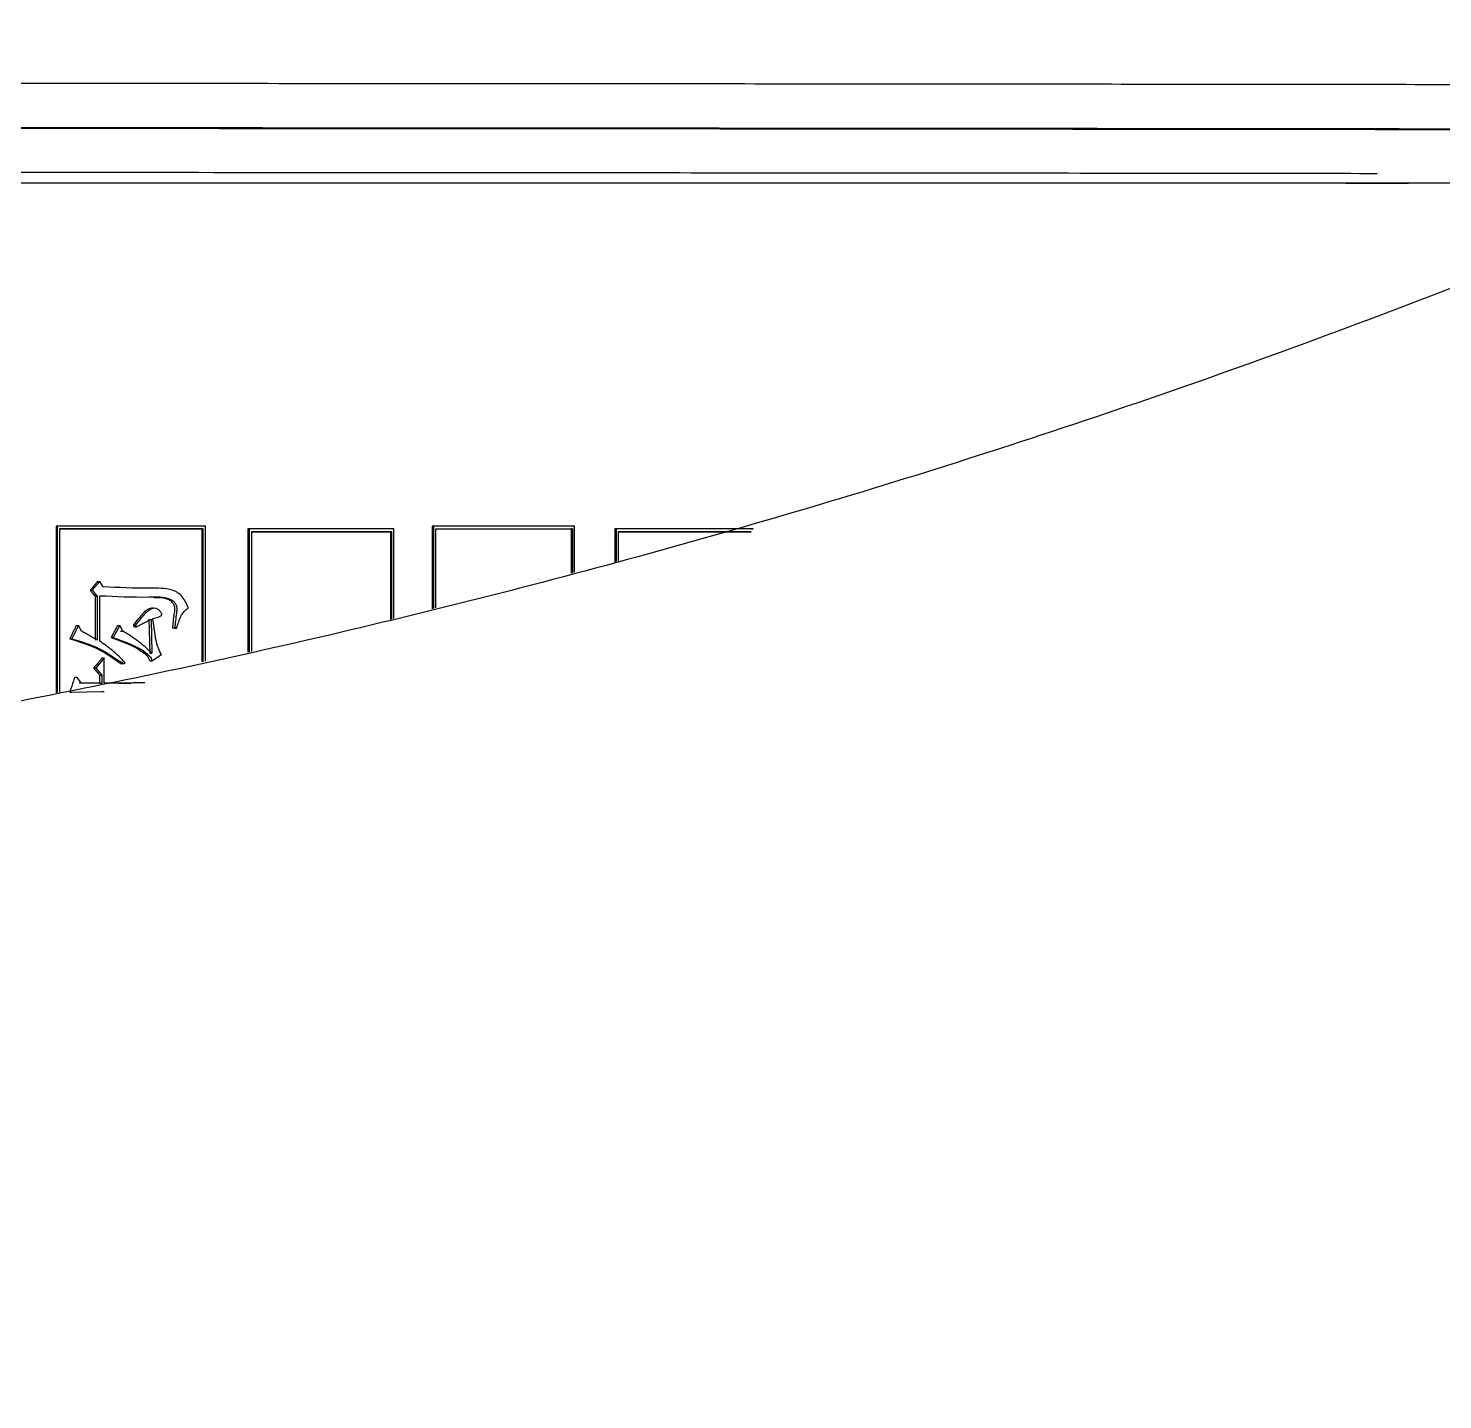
# Model space of a CAD drawing. Header units: millimetres. Extents: x 2223 to 4172, y 741 to 2119.
# Drawn here: x 3132.18 to 3157.73, y 1006.02 to 1030.81 of the extents above; entities that cross this region are included whole.
import ezdxf

# ---------------------------------------------------------------- set-up
doc = ezdxf.new("R2010")
doc.units = ezdxf.units.MM

msp = doc.modelspace()

# ---------------------------------------------------------------- linework, layer by layer
at = {"color": 7, "linetype": 'Continuous', "lineweight": 25}
for p, q in [((3155.98, 1028.009), (3157.113, 1028.009)), ((3135.358, 1021.81), (3132.683, 1021.81)), ((3132.683, 1021.81), (3132.683, 1018.799)), ((3132.702, 1021.81), (3132.683, 1021.81)), ((3132.702, 1021.81), (3132.703, 1018.803)), ((3132.744, 1021.76), (3132.744, 1018.812)), ((3135.317, 1021.76), (3135.338, 1021.76)), ((3135.317, 1021.76), (3135.317, 1019.356)), ((3135.338, 1019.36), (3135.338, 1021.76)), ((3135.358, 1021.81), (3135.379, 1021.81)), ((3135.379, 1019.369), (3135.379, 1021.81)), ((3138.761, 1021.76), (3136.147, 1021.76)), ((3136.147, 1021.76), (3136.147, 1019.531)), ((3136.169, 1021.76), (3136.147, 1021.76)), ((3136.169, 1021.76), (3136.169, 1019.536)), ((3138.761, 1021.76), (3138.784, 1021.76)), ((3138.784, 1020.142), (3138.784, 1021.76)), ((3139.476, 1021.81), (3139.476, 1020.319)), ((3142.023, 1021.81), (3139.476, 1021.81)), ((3139.476, 1021.81), (3139.499, 1021.81)), ((3139.499, 1021.81), (3139.499, 1020.325)), ((3139.539, 1020.335), (3139.539, 1021.76)), ((3142.009, 1021.76), (3141.984, 1021.76)), ((3141.984, 1021.76), (3141.984, 1020.96)), ((3142.009, 1021.76), (3142.009, 1020.967)), ((3142.023, 1021.81), (3142.048, 1021.81)), ((3142.048, 1020.977), (3142.048, 1021.81)), ((3142.772, 1021.76), (3142.772, 1021.162)), ((3142.798, 1021.76), (3142.772, 1021.76)), ((3142.798, 1021.76), (3142.798, 1021.169)), ((3145.246, 1021.76), (3142.824, 1021.76)), ((3145.246, 1021.76), (3145.273, 1021.76)), ((3136.21, 1021.71), (3136.21, 1019.544)), ((3138.721, 1021.71), (3138.744, 1021.71)), ((3138.721, 1021.71), (3138.721, 1020.125)), ((3138.744, 1020.131), (3138.744, 1021.71)), ((3142.837, 1021.71), (3142.837, 1021.179)), ((3145.208, 1021.71), (3145.235, 1021.71)), ((3133.471, 1020.813), (3133.336, 1020.651)), ((3133.432, 1020.813), (3133.471, 1020.813)), ((3133.534, 1020.716), (3133.471, 1020.813)), ((3133.297, 1020.651), (3133.336, 1020.651)), ((3133.336, 1020.651), (3133.426, 1020.543)), ((3133.387, 1020.543), (3133.387, 1019.753)), ((3133.387, 1020.543), (3133.426, 1020.543)), ((3133.426, 1020.543), (3133.426, 1019.753)), ((3133.471, 1019.732), (3133.471, 1020.554)), ((3134.534, 1020.299), (3134.53, 1020.299)), ((3133.084, 1020.013), (3132.967, 1019.775)), ((3133.045, 1020.013), (3133.084, 1020.013)), ((3133.138, 1019.915), (3133.084, 1020.013)), ((3133.831, 1020.013), (3133.714, 1019.796)), ((3133.791, 1020.013), (3133.831, 1020.013)), ((3133.885, 1019.915), (3133.831, 1020.013)), ((3134.096, 1019.991), (3134.078, 1020.024)), ((3134.118, 1020.024), (3134.078, 1020.024)), ((3134.096, 1019.991), (3134.136, 1019.991)), ((3134.136, 1019.991), (3134.118, 1020.024)), ((3134.136, 1019.991), (3134.396, 1020.132)), ((3134.355, 1020.132), (3134.373, 1019.515)), ((3134.396, 1020.132), (3134.413, 1019.515)), ((3134.819, 1019.97), (3134.783, 1019.97)), ((3134.824, 1019.97), (3134.783, 1019.97)), ((3134.819, 1019.97), (3134.86, 1019.97)), ((3134.86, 1019.97), (3134.824, 1019.97)), ((3132.928, 1019.775), (3132.967, 1019.775)), ((3133.674, 1019.796), (3133.714, 1019.796)), ((3133.845, 1019.915), (3133.885, 1019.915)), ((3134.373, 1019.515), (3134.413, 1019.515)), ((3134.413, 1019.375), (3134.583, 1019.494)), ((3133.36, 1019.245), (3133.399, 1019.245)), ((3133.552, 1019.429), (3133.399, 1019.245)), ((3133.399, 1019.245), (3133.507, 1019.115)), ((3133.513, 1019.429), (3133.552, 1019.429)), ((3133.552, 1018.974), (3133.552, 1019.429)), ((3133.89, 1019.342), (3133.863, 1019.321)), ((3133.903, 1019.321), (3133.863, 1019.321)), ((3133.93, 1019.342), (3133.903, 1019.321)), ((3134.373, 1019.375), (3134.413, 1019.375)), ((3133.018, 1019.083), (3133.057, 1019.083)), ((3133.138, 1018.974), (3133.057, 1019.083)), ((3133.468, 1018.974), (3133.099, 1018.974)), ((3133.507, 1018.974), (3133.138, 1018.974)), ((3133.468, 1019.115), (3133.468, 1018.974)), ((3133.468, 1019.115), (3133.507, 1019.115)), ((3133.468, 1018.974), (3133.507, 1018.974)), ((3133.507, 1019.115), (3133.507, 1018.974)), ((3134.014, 1018.976), (3133.782, 1018.974)), ((3133.802, 1018.974), (3134.034, 1018.976)), ((3134.286, 1018.979), (3133.822, 1018.974)), ((3132.928, 1018.812), (3132.967, 1018.812)), ((3132.967, 1018.812), (3133.507, 1018.823)), ((3133.513, 1018.823), (3133.552, 1018.823))]:
    msp.add_line(p, q, dxfattribs=at)
for points, knots in [([(3102.989, 995.903), (3105.549, 995.928), (3109.129, 995.962), (3114.399, 996.241), (3118.863, 996.577), (3124.179, 997.142), (3129.748, 997.916), (3135.562, 998.926), (3141.533, 1000.182), (3147.609, 1001.692), (3153.747, 1003.463), (3159.912, 1005.497), (3166.076, 1007.797), (3172.212, 1010.362), (3178.301, 1013.192), (3184.32, 1016.286), (3190.253, 1019.641), (3196.082, 1023.253), (3201.792, 1027.118), (3207.367, 1031.232), (3212.795, 1035.59), (3218.06, 1040.184), (3223.152, 1045.008), (3228.056, 1050.056), (3232.763, 1055.319), (3237.261, 1060.789), (3241.539, 1066.457), (3245.588, 1072.314), (3249.398, 1078.351), (3252.959, 1084.557), (3256.265, 1090.922), (3259.305, 1097.434), (3262.075, 1104.083), (3264.565, 1110.858), (3266.77, 1117.745), (3268.685, 1124.734), (3270.304, 1131.812), (3271.621, 1138.966), (3272.634, 1146.183), (3273.339, 1153.45), (3273.732, 1160.754), (3273.81, 1168.082), (3273.573, 1175.42), (3273.019, 1182.754), (3272.147, 1190.072), (3270.957, 1197.359), (3269.449, 1204.602), (3267.624, 1211.786), (3265.483, 1218.899), (3263.029, 1225.927), (3260.265, 1232.855), (3257.192, 1239.672), (3253.815, 1246.362), (3250.137, 1252.914), (3246.163, 1259.314), (3241.898, 1265.55), (3237.347, 1271.608), (3232.515, 1277.476), (3227.408, 1283.142), (3222.032, 1288.595), (3216.585, 1293.642), (3211.112, 1298.295), (3205.653, 1302.564), (3200.028, 1306.607), (3194.247, 1310.415), (3188.319, 1313.983), (3182.257, 1317.305), (3176.071, 1320.375), (3169.775, 1323.189), (3163.381, 1325.741), (3156.906, 1328.027), (3150.368, 1330.043), (3143.793, 1331.786), (3137.22, 1333.25), (3130.726, 1334.432), (3124.437, 1335.329), (3118.913, 1335.913), (3114.03, 1336.28), (3109.206, 1336.52), (3103.232, 1336.637), (3097.715, 1336.527), (3092.446, 1336.255), (3087.982, 1335.917), (3082.665, 1335.352), (3077.096, 1334.579), (3071.283, 1333.569), (3065.312, 1332.313), (3059.236, 1330.802), (3053.098, 1329.032), (3046.933, 1326.997), (3040.769, 1324.698), (3034.632, 1322.133), (3028.544, 1319.302), (3022.525, 1316.209), (3016.592, 1312.854), (3010.763, 1309.242), (3005.053, 1305.376), (2999.477, 1301.262), (2994.05, 1296.905), (2988.784, 1292.311), (2983.693, 1287.486), (2978.788, 1282.438), (2974.081, 1277.176), (2969.584, 1271.706), (2965.305, 1266.037), (2961.257, 1260.18), (2957.447, 1254.143), (2953.885, 1247.938), (2950.58, 1241.573), (2947.538, 1235.061), (2944.776, 1228.409), (2942.439, 1222.127), (2941.16, 1218.022), (2940.597, 1216.214)], [0, 0, 0, 0, 0.0102074, 0.014274, 0.021037, 0.0280561, 0.0355867, 0.0434511, 0.0515783, 0.0599113, 0.0684099, 0.0770439, 0.085791, 0.0946336, 0.1035582, 0.112554, 0.1216124, 0.1307262, 0.1398897, 0.1490979, 0.1583469, 0.1676331, 0.1769537, 0.1863062, 0.1956884, 0.2050985, 0.2145348, 0.2239961, 0.233481, 0.2429885, 0.2525178, 0.262068, 0.2716385, 0.2812287, 0.2908382, 0.3004664, 0.3101132, 0.3197782, 0.3294613, 0.3391624, 0.3488814, 0.3586183, 0.3683733, 0.3781464, 0.387938, 0.3977483, 0.4075776, 0.4174265, 0.4272956, 0.4371854, 0.4470968, 0.4570307, 0.4669882, 0.4769704, 0.486979, 0.4970156, 0.5070822, 0.5171812, 0.5273154, 0.5374882, 0.5477037, 0.5569145, 0.5661226, 0.5753266, 0.5845258, 0.5937191, 0.6029052, 0.6120821, 0.6212471, 0.6303962, 0.6395236, 0.6486197, 0.6576679, 0.6666375, 0.6754633, 0.6839789, 0.6919633, 0.6976055, 0.7035012, 0.7112199, 0.7214273, 0.7254939, 0.7322569, 0.739276, 0.7468066, 0.754671, 0.7627982, 0.7711312, 0.7796298, 0.7882638, 0.7970109, 0.8058535, 0.8147781, 0.8237739, 0.8328323, 0.8419461, 0.8511096, 0.8603178, 0.8695668, 0.878853, 0.8881736, 0.8975261, 0.9069083, 0.9163184, 0.9257547, 0.935216, 0.9447009, 0.9542084, 0.9637377, 0.9732879, 0.9828584, 0.9924486, 1, 1, 1, 1]), ([(3247.719, 1124.175), (3247.418, 1123.113), (3246.482, 1119.808), (3244.575, 1114.357), (3242.017, 1107.829), (3239.132, 1101.418), (3235.947, 1095.13), (3232.458, 1088.981), (3228.674, 1082.985), (3224.597, 1077.156), (3220.234, 1071.507), (3215.59, 1066.052), (3210.671, 1060.802), (3205.662, 1055.946), (3200.607, 1051.474), (3195.549, 1047.376), (3190.321, 1043.502), (3184.933, 1039.86), (3179.397, 1036.457), (3173.725, 1033.299), (3167.928, 1030.392), (3162.02, 1027.741), (3156.017, 1025.352), (3149.934, 1023.23), (3143.794, 1021.377), (3137.627, 1019.799), (3131.483, 1018.5), (3125.474, 1017.488), (3119.907, 1016.777), (3115.062, 1016.332), (3110.592, 1016.054), (3106.687, 1015.916), (3104.088, 1015.907), (3103.04, 1015.903)], [0, 0, 0, 0, 0.017078, 0.053144, 0.089298, 0.125545, 0.161888, 0.198335, 0.23489, 0.271563, 0.308361, 0.345297, 0.382382, 0.419634, 0.453214, 0.486783, 0.520336, 0.55387, 0.58738, 0.62086, 0.654303, 0.687696, 0.721023, 0.754256, 0.787351, 0.820228, 0.85273, 0.884498, 0.914491, 0.939551, 0.959781, 0.98378, 1, 1, 1, 1]), ([(3103.422, 1029.821), (3105.854, 1029.821), (3110.7, 1029.821), (3117.878, 1029.82), (3123.724, 1029.819), (3128.281, 1029.817), (3131.629, 1029.816), (3134.904, 1029.814), (3138.103, 1029.812), (3141.218, 1029.81), (3145.171, 1029.807), (3149.966, 1029.803), (3155.521, 1029.797), (3160.869, 1029.79), (3164.573, 1029.785), (3166.246, 1029.781), (3166.453, 1029.781)], [0, 0, 0, 0, 0.099314, 0.197878, 0.29569, 0.344327, 0.392776, 0.441037, 0.48911, 0.536996, 0.584693, 0.676006, 0.773113, 0.876014, 0.984707, 1, 1, 1, 1]), ([(3107.868, 1029.02), (3110.75, 1029.02), (3116.672, 1029.019), (3125.104, 1029.017), (3133.191, 1029.014), (3140.811, 1029.009), (3148.277, 1029.003), (3155.371, 1028.996), (3160.944, 1028.989), (3163.739, 1028.983), (3164.671, 1028.982)], [0, 0, 0, 0, 0.130518, 0.268168, 0.390099, 0.517129, 0.649259, 0.786491, 0.928825, 1, 1, 1, 1]), ([(3107.868, 1029.008), (3108.256, 1029.008), (3108.863, 1029.008), (3109.856, 1029.008), (3110.916, 1029.008), (3112.127, 1029.007), (3113.179, 1029.007), (3114.184, 1029.007), (3115.417, 1029.007), (3117.253, 1029.007), (3118.931, 1029.006), (3120.281, 1029.006), (3121.09, 1029.006), (3121.945, 1029.006), (3122.845, 1029.005), (3123.789, 1029.005), (3126.723, 1029.004), (3131.27, 1029.002), (3136.963, 1028.999), (3141.633, 1028.996), (3145.347, 1028.993), (3148.177, 1028.991), (3150.186, 1028.989), (3151.372, 1028.987), (3151.931, 1028.987), (3152.093, 1028.987), (3152.145, 1028.987), (3152.164, 1028.987), (3152.171, 1028.987), (3152.173, 1028.987), (3152.174, 1028.987), (3152.174, 1028.987), (3152.175, 1028.987), (3152.175, 1028.987), (3152.175, 1028.987), (3152.175, 1028.987), (3152.443, 1028.986), (3153.125, 1028.986), (3154.381, 1028.984), (3155.889, 1028.982), (3157.287, 1028.981), (3158.307, 1028.979), (3159.08, 1028.978), (3159.905, 1028.977), (3160.89, 1028.976), (3161.867, 1028.974), (3162.667, 1028.973), (3163.446, 1028.972), (3164.084, 1028.971), (3164.522, 1028.97), (3164.644, 1028.97)], [0, 0, 0, 0, 0.017551, 0.027477, 0.045011, 0.065616, 0.082476, 0.092885, 0.111431, 0.1388, 0.176932, 0.188699, 0.201204, 0.214447, 0.228429, 0.243149, 0.258608, 0.366138, 0.459728, 0.539372, 0.605068, 0.656812, 0.694601, 0.718435, 0.725118, 0.727151, 0.727909, 0.728155, 0.728247, 0.728284, 0.7283, 0.728307, 0.72831, 0.728311, 0.728312, 0.728312, 0.728312, 0.744024, 0.768439, 0.803217, 0.836029, 0.8561, 0.868601, 0.886365, 0.910565, 0.934954, 0.953683, 0.966991, 0.990806, 1, 1, 1, 1]), ([(3156.546, 1028.18), (3155.697, 1028.181), (3153.773, 1028.184), (3150.609, 1028.187), (3147.186, 1028.19), (3142.196, 1028.194), (3135.374, 1028.199), (3126.475, 1028.203), (3117.277, 1028.206), (3111.01, 1028.206), (3107.868, 1028.206)], [0, 0, 0, 0, 0.065248, 0.147896, 0.226473, 0.300978, 0.478059, 0.653103, 0.826109, 1, 1, 1, 1]), ([(3162.503, 1028.009), (3161.747, 1028.009), (3159.304, 1028.009), (3154.737, 1028.009), (3149.657, 1028.009), (3144.273, 1028.009), (3139.744, 1028.009), (3133.853, 1028.009), (3128.969, 1028.009), (3122.304, 1028.009), (3118.011, 1028.009), (3115.006, 1028.008)], [0, 0, 0, 0, 0.063071, 0.203688, 0.344307, 0.414547, 0.555165, 0.625405, 0.766021, 0.83626, 1, 1, 1, 1]), ([(3135.379, 1021.81), (3135.113, 1021.81), (3134.581, 1021.81), (3133.69, 1021.81), (3133.061, 1021.81), (3132.702, 1021.81)], [0, 0, 0, 0, 0.300086, 0.600172, 1, 1, 1, 1]), ([(3135.338, 1021.76), (3135.072, 1021.76), (3134.54, 1021.76), (3133.676, 1021.76), (3133.075, 1021.76), (3132.744, 1021.76)], [0, 0, 0, 0, 0.309667, 0.619335, 1, 1, 1, 1]), ([(3132.744, 1021.76), (3132.999, 1021.76), (3133.514, 1021.76), (3134.373, 1021.76), (3134.974, 1021.76), (3135.317, 1021.76)], [0, 0, 0, 0, 0.294871, 0.597185, 1, 1, 1, 1]), ([(3138.784, 1021.76), (3138.524, 1021.76), (3138.005, 1021.76), (3137.134, 1021.76), (3136.52, 1021.76), (3136.169, 1021.76)], [0, 0, 0, 0, 0.300086, 0.600172, 1, 1, 1, 1]), ([(3142.048, 1021.81), (3141.795, 1021.81), (3141.29, 1021.81), (3140.441, 1021.81), (3139.842, 1021.81), (3139.499, 1021.81)], [0, 0, 0, 0, 0.300086, 0.600172, 1, 1, 1, 1]), ([(3139.539, 1021.76), (3139.796, 1021.76), (3140.31, 1021.76), (3141.134, 1021.76), (3141.698, 1021.76), (3142.009, 1021.76)], [0, 0, 0, 0, 0.309667, 0.619335, 1, 1, 1, 1]), ([(3139.539, 1021.76), (3139.739, 1021.76), (3140.146, 1021.76), (3140.963, 1021.76), (3141.575, 1021.76), (3141.984, 1021.76)], [0, 0, 0, 0, 0.242842, 0.495294, 1, 1, 1, 1]), ([(3145.273, 1021.76), (3145.028, 1021.76), (3144.537, 1021.76), (3143.713, 1021.76), (3143.131, 1021.76), (3142.798, 1021.76)], [0, 0, 0, 0, 0.300086, 0.600172, 1, 1, 1, 1]), ([(3138.744, 1021.71), (3138.484, 1021.71), (3137.965, 1021.71), (3137.121, 1021.71), (3136.533, 1021.71), (3136.21, 1021.71)], [0, 0, 0, 0, 0.309667, 0.619335, 1, 1, 1, 1]), ([(3136.21, 1021.71), (3136.415, 1021.71), (3136.833, 1021.71), (3137.673, 1021.71), (3138.302, 1021.71), (3138.721, 1021.71)], [0, 0, 0, 0, 0.243669, 0.4958456, 1, 1, 1, 1]), ([(3145.235, 1021.71), (3144.99, 1021.71), (3144.499, 1021.71), (3143.7, 1021.71), (3143.144, 1021.71), (3142.837, 1021.71)], [0, 0, 0, 0, 0.309667, 0.619335, 1, 1, 1, 1]), ([(3142.837, 1021.71), (3143.03, 1021.71), (3143.425, 1021.71), (3144.217, 1021.71), (3144.812, 1021.71), (3145.208, 1021.71)], [0, 0, 0, 0, 0.241953, 0.494702, 1, 1, 1, 1]), ([(3133.432, 1020.813), (3133.41, 1020.786), (3133.365, 1020.732), (3133.32, 1020.678), (3133.297, 1020.651)], [0, 0, 0, 0, 0.5000003, 1, 1, 1, 1]), ([(3135.074, 1020.327), (3135.042, 1020.401), (3134.995, 1020.512), (3134.88, 1020.613), (3134.684, 1020.697), (3134.224, 1020.677), (3133.81, 1020.7), (3133.534, 1020.716)], [0, 0, 0, 0, 0.132026, 0.196101, 0.258534, 0.505562, 1, 1, 1, 1]), ([(3133.297, 1020.651), (3133.308, 1020.639), (3133.328, 1020.614), (3133.358, 1020.578), (3133.377, 1020.555), (3133.387, 1020.543)], [0, 0, 0, 0, 0.346323, 0.673162, 1, 1, 1, 1]), ([(3133.471, 1020.554), (3133.766, 1020.539), (3134.17, 1020.52), (3134.616, 1020.541), (3134.777, 1020.479), (3134.833, 1020.424), (3134.86, 1020.369), (3134.864, 1020.303), (3134.846, 1020.17), (3134.834, 1020.058), (3134.824, 1019.97)], [0, 0, 0, 0, 0.489233, 0.672718, 0.735367, 0.76608, 0.796242, 0.828596, 0.864188, 1, 1, 1, 1]), ([(3134.448, 1020.524), (3134.463, 1020.524), (3134.536, 1020.519), (3134.634, 1020.521), (3134.733, 1020.478), (3134.784, 1020.434), (3134.814, 1020.381), (3134.826, 1020.307), (3134.801, 1020.17), (3134.79, 1020.05), (3134.783, 1019.97)], [0, 0, 0, 0, 0.059261, 0.277391, 0.368105, 0.4594, 0.520103, 0.580915, 0.717891, 1, 1, 1, 1]), ([(3134.439, 1020.323), (3134.437, 1020.324), (3134.419, 1020.331), (3134.376, 1020.322), (3134.278, 1020.275), (3134.183, 1020.157), (3134.108, 1020.062), (3134.078, 1020.024)], [0, 0, 0, 0, 0.016217, 0.1216, 0.261121, 0.702097, 1, 1, 1, 1]), ([(3134.431, 1020.143), (3134.463, 1020.151), (3134.511, 1020.163), (3134.564, 1020.18), (3134.582, 1020.196), (3134.587, 1020.203), (3134.589, 1020.208), (3134.591, 1020.214), (3134.59, 1020.222), (3134.586, 1020.238), (3134.573, 1020.259), (3134.55, 1020.288), (3134.515, 1020.314), (3134.467, 1020.33), (3134.417, 1020.322), (3134.371, 1020.301), (3134.317, 1020.256), (3134.229, 1020.167), (3134.163, 1020.081), (3134.118, 1020.024)], [0, 0, 0, 0, 0.12083, 0.185578, 0.200463, 0.207293, 0.213836, 0.220353, 0.227161, 0.24221, 0.277123, 0.31159, 0.371541, 0.433275, 0.493638, 0.554959, 0.617623, 0.744187, 1, 1, 1, 1]), ([(3134.86, 1019.97), (3134.881, 1020.041), (3134.912, 1020.148), (3134.981, 1020.255), (3135.03, 1020.305), (3135.059, 1020.319), (3135.074, 1020.327)], [0, 0, 0, 0, 0.509381, 0.758484, 0.880594, 1, 1, 1, 1]), ([(3133.045, 1020.013), (3133.031, 1019.983), (3133.004, 1019.929), (3132.965, 1019.849), (3132.94, 1019.8), (3132.928, 1019.775)], [0, 0, 0, 0, 0.374291, 0.687145, 1, 1, 1, 1]), ([(3133.791, 1020.013), (3133.775, 1019.984), (3133.748, 1019.933), (3133.709, 1019.861), (3133.686, 1019.818), (3133.674, 1019.796)], [0, 0, 0, 0, 0.402508, 0.701255, 1, 1, 1, 1]), ([(3134.583, 1019.494), (3134.558, 1019.542), (3134.507, 1019.64), (3134.467, 1019.863), (3134.446, 1020.031), (3134.431, 1020.143)], [0, 0, 0, 0, 0.246103, 0.496572, 1, 1, 1, 1]), ([(3132.928, 1019.775), (3133.113, 1019.718), (3133.446, 1019.615), (3133.735, 1019.411), (3133.863, 1019.32)], [0, 0, 0, 0, 0.55646, 1, 1, 1, 1]), ([(3132.967, 1019.775), (3133.132, 1019.725), (3133.466, 1019.624), (3133.756, 1019.422), (3133.903, 1019.32)], [0, 0, 0, 0, 0.496751, 1, 1, 1, 1]), ([(3133.426, 1019.753), (3133.375, 1019.781), (3133.278, 1019.833), (3133.183, 1019.889), (3133.138, 1019.915)], [0, 0, 0, 0, 0.532976, 1, 1, 1, 1]), ([(3133.93, 1019.342), (3133.853, 1019.42), (3133.711, 1019.565), (3133.547, 1019.679), (3133.471, 1019.732)], [0, 0, 0, 0, 0.541449, 1, 1, 1, 1]), ([(3133.674, 1019.796), (3133.803, 1019.752), (3134, 1019.683), (3134.211, 1019.564), (3134.328, 1019.476), (3134.358, 1019.409), (3134.373, 1019.375)], [0, 0, 0, 0, 0.493279, 0.7531, 0.87522, 1, 1, 1, 1]), ([(3133.714, 1019.796), (3133.842, 1019.75), (3134.068, 1019.669), (3134.307, 1019.54), (3134.403, 1019.423), (3134.411, 1019.384), (3134.413, 1019.375)], [0, 0, 0, 0, 0.4941647, 0.8691614, 0.966217, 1, 1, 1, 1]), ([(3134.413, 1019.515), (3134.331, 1019.591), (3134.166, 1019.742), (3133.978, 1019.858), (3133.885, 1019.915)], [0, 0, 0, 0, 0.502347, 1, 1, 1, 1]), ([(3133.513, 1019.429), (3133.492, 1019.404), (3133.456, 1019.361), (3133.405, 1019.299), (3133.375, 1019.263), (3133.36, 1019.245)], [0, 0, 0, 0, 0.407433, 0.703717, 1, 1, 1, 1]), ([(3133.36, 1019.245), (3133.37, 1019.232), (3133.391, 1019.207), (3133.427, 1019.164), (3133.453, 1019.133), (3133.468, 1019.115)], [0, 0, 0, 0, 0.288603, 0.577204, 1, 1, 1, 1]), ([(3133.018, 1019.083), (3133.008, 1019.051), (3132.987, 1018.99), (3132.957, 1018.9), (3132.938, 1018.841), (3132.928, 1018.812)], [0, 0, 0, 0, 0.35122, 0.67561, 1, 1, 1, 1]), ([(3133.822, 1018.974), (3133.772, 1018.974), (3133.682, 1018.974), (3133.592, 1018.974), (3133.552, 1018.974)], [0, 0, 0, 0, 0.56, 1, 1, 1, 1]), ([(3133.802, 1018.974), (3133.765, 1018.974), (3133.692, 1018.974), (3133.598, 1018.974), (3133.552, 1018.974)], [0, 0, 0, 0, 0.510364, 1, 1, 1, 1]), ([(3134.286, 1018.979), (3134.232, 1018.978), (3134.143, 1018.977), (3134.044, 1018.976), (3133.994, 1018.976), (3133.952, 1018.975), (3133.89, 1018.975), (3133.832, 1018.974), (3133.802, 1018.974)], [0, 0, 0, 0, 0.346989, 0.56406, 0.627993, 0.665176, 0.826013, 1, 1, 1, 1])]:
    msp.add_open_spline(points, degree=3, knots=knots, dxfattribs=at)

doc.saveas('drawing.dxf')
